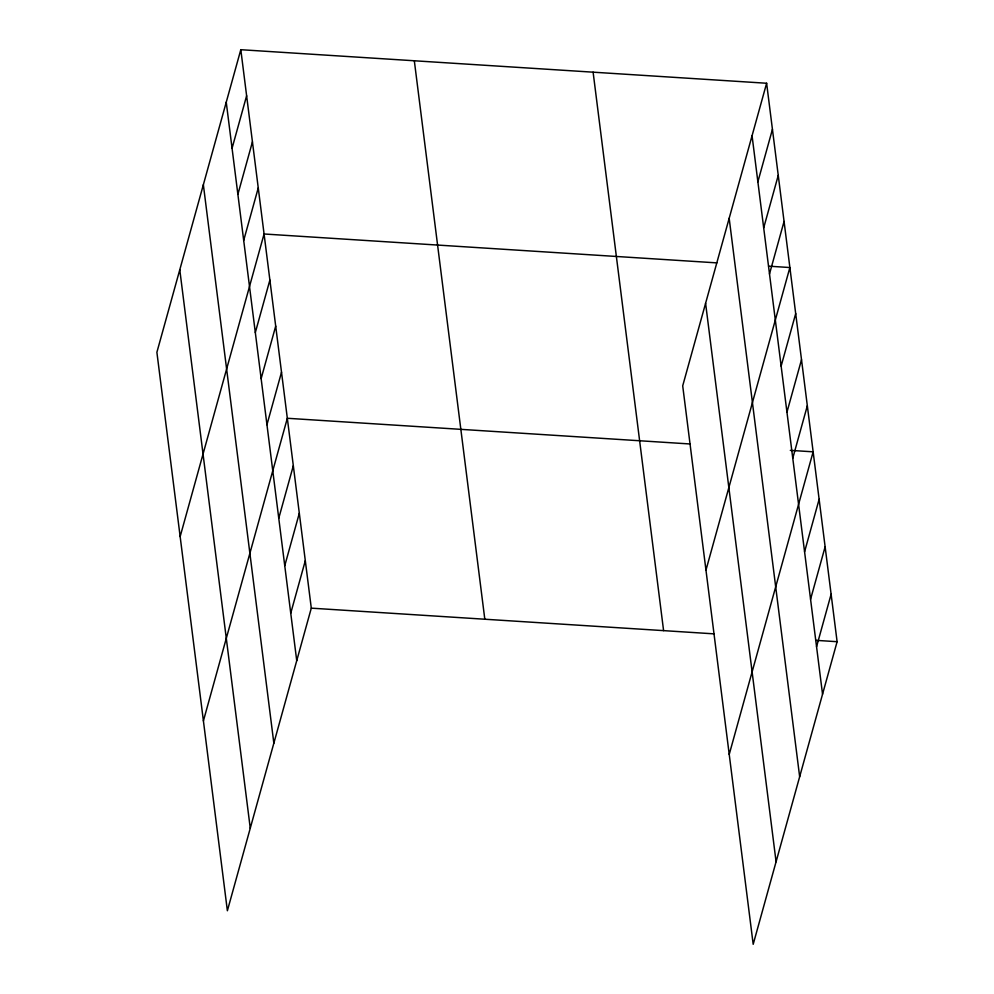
<?xml version="1.0" encoding="UTF-8"?>
<svg xmlns="http://www.w3.org/2000/svg" width="994" height="994" viewBox="0 0 994 994"><rect width="100%" height="100%" fill="white"/><g stroke="black" fill="none" stroke-linecap="round" stroke-linejoin="round"><path stroke-width="1.49" d="M240.809 49.7L156.89 352.298L227.377 910.752L311.296 608.154L240.809 49.7L766.622 83.248L837.11 641.702L753.191 944.3L682.704 385.846L766.622 83.248M232.062 148.28L246.624 95.772M237.877 194.352L252.439 141.844M243.692 240.424L258.254 187.916M180.15 536.598L264.069 233.988L716.823 262.876M255.321 332.568L269.883 280.06M261.136 378.639L275.698 326.131M266.951 424.711L281.513 372.203M203.41 720.886L287.328 418.275L689.861 443.958M278.767 518.247L293.317 465.751M284.756 565.723L299.318 513.215M290.745 613.186L305.307 560.691M757.875 181.815L772.437 129.319M763.69 227.887L778.252 175.391M769.505 273.959L784.067 221.463M705.964 570.134L789.882 267.535L768.573 266.168M781.135 366.103L795.697 313.607M786.95 412.175L801.512 359.679M792.765 458.246L807.327 405.751M729.223 754.421L813.142 451.823L790.317 450.369M804.581 551.794L819.131 499.286M810.57 599.258L825.132 546.762M816.559 646.734L831.121 594.226M311.296 608.154L713.816 633.837M815.801 640.335L837.11 641.702M752.06 135.743L822.547 694.197M729.174 218.282L799.661 776.736M705.591 303.307L776.078 861.761M593.107 72.177L663.594 630.631M414.324 60.771L484.811 619.225M226.247 102.196L296.734 660.662M203.36 184.735L273.847 743.189M179.777 269.772L250.264 828.226"/></g></svg>
